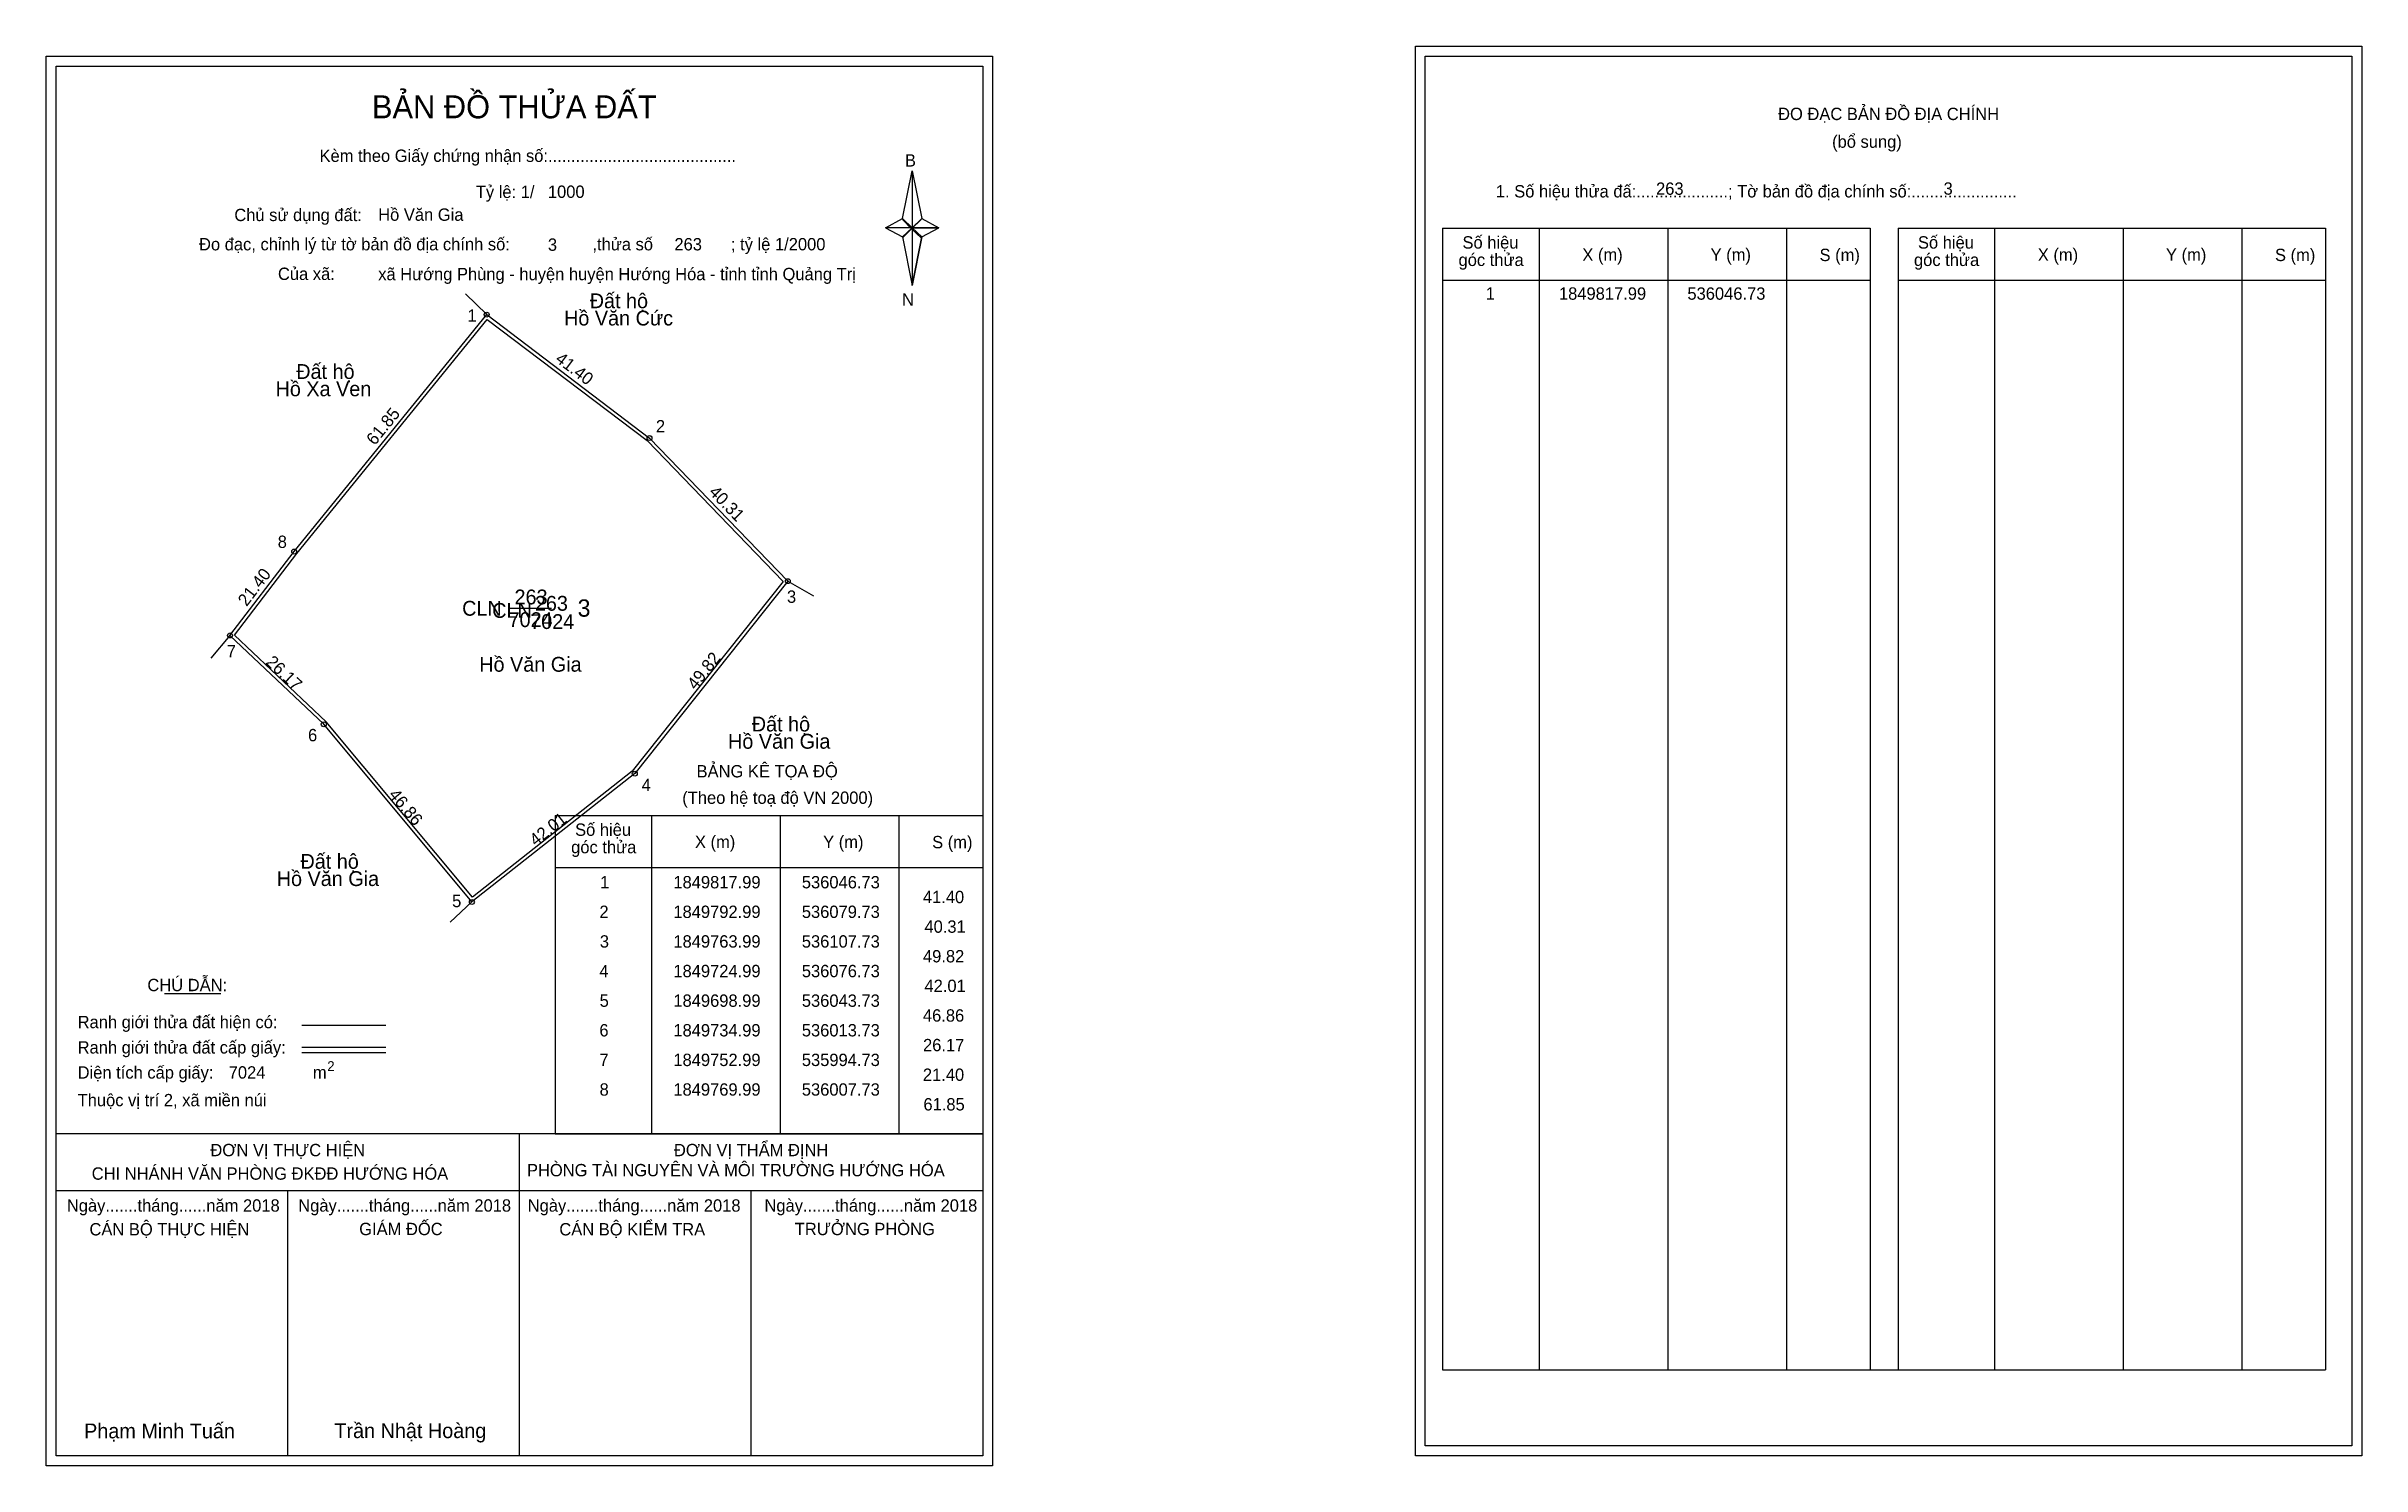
# Model space of a CAD drawing. Extents: x 535958 to 536427, y 1849585 to 1849872.
import ezdxf

# ---------------------------------------------------------------- set-up
doc = ezdxf.new("R2010")
doc.units = 0
for name, color, linetype in [('Level 1', 7, 'Continuous'), ('Level 10', 7, 'Continuous'), ('Level 11', 7, 'Continuous'), ('Level 13', 7, 'Continuous'), ('Level 2', 7, 'Continuous'), ('Level 27', 7, 'Continuous'), ('Level 3', 7, 'Continuous'), ('Level 36', 7, 'Continuous'), ('Level 4', 7, 'Continuous'), ('Level 49', 7, 'Continuous'), ('Level 5', 7, 'Continuous'), ('Level 53', 7, 'Continuous'), ('Level 55', 7, 'Continuous'), ('Level 6', 7, 'Continuous'), ('Level 63', 7, 'Continuous'), ('Level 7', 7, 'Continuous'), ('Level 9', 7, 'Continuous')]:
    doc.layers.add(name, color=color, linetype=linetype)

msp = doc.modelspace()

# ---------------------------------------------------------------- linework, layer by layer
at = {"layer": 'Level 1'}
for p, q in [((536236.85, 1849870.35), (536236.85, 1849870.35)), ((535959.53, 1849868.35), (535959.53, 1849868.35)), ((536130.95, 1849837.47), (536132.92, 1849847.11)), ((536132.92, 1849847.11), (536132.92, 1849835.59)), ((536132.92, 1849847.11), (536134.88, 1849837.47)), ((536127.5, 1849835.59), (536130.95, 1849837.47)), ((536130.95, 1849837.47), (536132.92, 1849835.59)), ((536132.77, 1849835.37), (536130.95, 1849837.25)), ((536134.74, 1849837.25), (536132.77, 1849835.37)), ((536132.77, 1849835.37), (536134.74, 1849837.25)), ((536134.88, 1849837.47), (536132.92, 1849835.59)), ((536132.92, 1849835.59), (536130.95, 1849833.75)), ((536132.77, 1849835.37), (536130.95, 1849833.53)), ((536130.95, 1849833.53), (536132.77, 1849835.37)), ((536130.95, 1849833.75), (536132.92, 1849823.89)), ((536134.74, 1849833.53), (536132.77, 1849835.37)), ((536132.92, 1849835.59), (536132.92, 1849823.89)), ((536132.92, 1849835.59), (536138.33, 1849835.59)), ((536132.92, 1849835.59), (536134.88, 1849833.75)), ((536134.88, 1849833.75), (536132.92, 1849823.89)), ((536134.88, 1849833.75), (536138.33, 1849835.59)), ((536240.38, 1849835.5), (536326.98, 1849835.5)), ((536259.97, 1849604.23), (536259.97, 1849835.5)), ((536286.04, 1849604.23), (536286.04, 1849835.5)), ((536310.02, 1849835.5), (536310.02, 1849604.23)), ((536326.98, 1849835.5), (536326.98, 1849604.23)), ((536332.64, 1849835.5), (536419.24, 1849835.5)), ((536352.23, 1849604.23), (536352.23, 1849835.5)), ((536378.3, 1849604.23), (536378.3, 1849835.5)), ((536402.27, 1849835.5), (536402.27, 1849604.23)), ((536419.24, 1849835.5), (536419.24, 1849604.23)), ((536240.38, 1849824.97), (536326.98, 1849824.97)), ((536332.64, 1849824.97), (536419.24, 1849824.97)), ((536060.62, 1849716.53), (536147.22, 1849716.53)), ((536080.21, 1849652), (536080.21, 1849716.53)), ((536106.28, 1849652), (536106.28, 1849716.53)), ((536130.25, 1849716.53), (536130.25, 1849652)), ((536060.62, 1849706), (536147.22, 1849706)), ((535981.44, 1849680.42), (535992.85, 1849680.42)), ((536009.31, 1849674.01), (536026.32, 1849674.01)), ((536009.31, 1849669.57), (536026.32, 1849669.57)), ((536009.31, 1849668.47), (536026.32, 1849668.47)), ((536066.35, 1849652), (535959.52, 1849652)), ((536147.22, 1849652), (536042.38, 1849652)), ((536053.37, 1849586.78), (536053.37, 1849652)), ((536060.62, 1849652), (536147.22, 1849652)), ((536147.22, 1849640.45), (535959.52, 1849640.45)), ((536006.45, 1849586.78), (536006.45, 1849640.45)), ((536100.3, 1849586.78), (536100.3, 1849640.45)), ((536240.38, 1849604.23), (536419.24, 1849604.23)), ((536424.55, 1849588.78), (536424.55, 1849588.78)), ((536147.22, 1849586.78), (536147.22, 1849586.78))]:
    msp.add_line(p, q, dxfattribs=at)
for points in [[(536130.95, 1849837.47), (536132.92, 1849847.11), (536132.92, 1849835.59)], [(536132.92, 1849835.59), (536134.88, 1849837.47), (536138.33, 1849835.59)], [(536127.5, 1849835.59), (536130.95, 1849833.75), (536132.92, 1849835.59)], [(536132.92, 1849835.59), (536132.92, 1849823.89), (536134.88, 1849833.75)]]:
    msp.add_lwpolyline(points, close=True, dxfattribs=at)
at = {"layer": 'Level 10'}
for points in [[(536046.73, 1849817.99), (536079.73, 1849792.99), (536107.73, 1849763.99), (536076.73, 1849724.99), (536043.73, 1849698.99), (536013.73, 1849734.99), (535994.73, 1849752.99), (536007.73, 1849769.99)], [(536046.85, 1849817.02), (536079.26, 1849792.46), (536106.8, 1849763.95), (536076.23, 1849725.49), (536043.83, 1849699.96), (536014.24, 1849735.47), (535995.67, 1849753.07), (536008.28, 1849769.56)]]:
    msp.add_lwpolyline(points, close=True, dxfattribs=at)
at = {"layer": 'Level 11'}
for centre in [(536046.73, 1849817.99), (536046.73, 1849817.99), (536079.73, 1849792.99), (536007.73, 1849769.99), (536107.73, 1849763.99), (535994.73, 1849752.99), (536013.73, 1849734.99), (536076.73, 1849724.99), (536043.73, 1849698.99)]:
    msp.add_circle(centre, 0.5, dxfattribs=at)
at = {"layer": 'Level 27'}
for p, q in [((536046.73, 1849817.99), (536042.45, 1849822.2)), ((536107.73, 1849763.99), (536112.93, 1849760.99)), ((535994.73, 1849752.99), (535990.87, 1849748.4)), ((536043.73, 1849698.99), (536039.33, 1849694.91))]:
    msp.add_line(p, q, dxfattribs=at)
at = {"layer": 'Level 3'}
for p, q in [((536240.38, 1849835.5), (536240.38, 1849604.23)), ((536332.64, 1849835.5), (536332.64, 1849604.23)), ((536060.62, 1849716.53), (536060.62, 1849652))]:
    msp.add_line(p, q, dxfattribs=at)
at = {"layer": 'Level 63'}
for points in [[(535957.52, 1849870.35), (536149.22, 1849870.35), (536149.22, 1849584.78), (535957.52, 1849584.78)], [(536234.85, 1849872.35), (536426.55, 1849872.35), (536426.55, 1849586.78), (536234.85, 1849586.78)], [(536236.85, 1849870.35), (536424.55, 1849870.35), (536424.55, 1849588.78), (536236.85, 1849588.78)], [(535959.52, 1849868.35), (536147.22, 1849868.35), (536147.22, 1849586.78), (535959.52, 1849586.78)]]:
    msp.add_lwpolyline(points, close=True, dxfattribs=at)
at = {"layer": 'Level 9'}
msp.add_line((536051.15, 1849758.49), (536059.88, 1849758.49), dxfattribs=at)

# ---------------------------------------------------------------- texts
at = {"layer": 'Level 1'}
for s, height, p in [('BẢN ĐỒ THỬA ĐẤT', 4.6657, (536023.49, 1849857.76)), ('ĐO ĐẠC BẢN ĐỒ ĐỊA CHÍNH', 2.5, (536308.33, 1849857.41)), ('Kèm theo Giấy chứng nhận số:.........................................', 2.5, (536012.87, 1849848.93)), ('B', 2.5, (536131.46, 1849847.99)), ('(bổ sung)', 2.5, (536319.27, 1849851.79)), ('1. Số hiệu thửa đấ:....................; Tờ bản đồ địa chính số:.......................', 2.5, (536251.16, 1849841.73)), ('Chủ sử dụng đất:', 2.5, (535995.61, 1849836.94)), ('Đo đạc, chỉnh lý từ tờ bản đồ địa chính số:                  ,thửa số                 ; tỷ lệ 1/2000', 2.5, (535988.46, 1849831.01)), ('Số hiệu', 2.5, (536244.4, 1849831.37)), ('X (m)', 2.5, (536268.68, 1849828.89)), ('Y (m)', 2.5, (536294.66, 1849828.89)), ('S (m)', 2.5, (536316.73, 1849828.84)), ('Số hiệu', 2.5, (536336.66, 1849831.37)), ('X (m)', 2.5, (536360.94, 1849828.89)), ('Y (m)', 2.5, (536386.91, 1849828.89)), ('S (m)', 2.5, (536408.99, 1849828.84)), ('Của xã:', 2.5, (536004.45, 1849825.01)), ('góc thửa', 2.5, (536243.6, 1849827.84)), ('góc thửa', 2.5, (536335.86, 1849827.84)), ('N', 2.5, (536130.86, 1849819.82)), ('BẢNG KÊ TỌA ĐỘ', 2.5, (536089.25, 1849724.23)), ('(Theo hệ toạ độ VN 2000)', 2.5, (536086.35, 1849718.87)), ('Số hiệu', 2.5, (536064.64, 1849712.39)), ('góc thửa', 2.5, (536063.84, 1849708.86)), ('X (m)', 2.5, (536088.92, 1849709.92)), ('Y (m)', 2.5, (536114.89, 1849709.92)), ('S (m)', 2.5, (536136.97, 1849709.87)), ('CHÚ DẪN:', 2.5, (535978, 1849680.92)), ('Ranh giới thửa đất hiện có:', 2.5, (535963.87, 1849673.42)), ('Ranh giới thửa đất cấp giấy:', 2.5, (535963.87, 1849668.28)), ('Diện tích cấp giấy:', 2.5, (535963.87, 1849663.2)), ('m', 2.5, (536011.53, 1849663.22)), ('2', 2, (536014.43, 1849664.73)), ('Thuộc vị trí 2, xã miền núi', 2.5, (535963.87, 1849657.6)), ('ĐƠN VỊ THỰC HIỆN', 2.5, (535990.76, 1849647.48)), ('ĐƠN VỊ THẨM ĐỊNH', 2.5, (536084.66, 1849647.48)), ('CHI NHÁNH VĂN PHÒNG ĐKĐĐ HƯỚNG HÓA', 2.5, (535966.72, 1849642.72)), ('PHÒNG TÀI NGUYÊN VÀ MÔI TRƯỜNG HƯỚNG HÓA', 2.5, (536054.89, 1849643.41)), ('Ngày.......tháng......năm 2018', 2.5, (535961.69, 1849636.25)), ('CÁN BỘ THỰC HIỆN', 2.5, (535966.27, 1849631.43)), ('Ngày.......tháng......năm 2018', 2.5, (536008.56, 1849636.25)), ('GIÁM ĐỐC', 2.5, (536020.91, 1849631.49)), ('Ngày.......tháng......năm 2018', 2.5, (536055.04, 1849636.25)), ('CÁN BỘ KIỂM TRA', 2.5, (536061.45, 1849631.43)), ('Ngày.......tháng......năm 2018', 2.5, (536103, 1849636.25)), ('TRƯỞNG PHÒNG', 2.5, (536109.14, 1849631.49)), ('Phạm Minh Tuấn', 3, (535965.18, 1849590.32)), ('Trần Nhật Hoàng', 3, (536015.88, 1849590.37))]:
    msp.add_text(s, height=height, dxfattribs=at).set_placement(p)
at = {"layer": 'Level 11'}
msp.add_text('Tỷ lệ: 1/', height=2.5, dxfattribs=at).set_placement((536044.53, 1849841.62))
at = {"layer": 'Level 13'}
for s, p in [('263', (536052.37, 1849759.29)), ('CLN', (536041.76, 1849756.99)), ('7024', (536051.16, 1849754.69))]:
    msp.add_text(s, height=3, dxfattribs=at).set_placement(p)
at = {"layer": 'Level 2'}
msp.add_text('Hồ Văn Gia', height=3, dxfattribs=at).set_placement((536045.22, 1849745.64))
at = {"layer": 'Level 3'}
msp.add_text('CLN', height=3, dxfattribs=at).set_placement((536047.85, 1849756.56))
at = {"layer": 'Level 36'}
for s, p in [('Đất hộ', (536067.6, 1849819.29)), ('Hồ Văn Cức', (536062.4, 1849815.79)), ('Đất hộ', (536008.15, 1849804.96)), ('Hồ Xa Ven', (536003.96, 1849801.46)), ('Hồ Văn Gia', (536095.62, 1849730.04)), ('Đất hộ', (536100.43, 1849733.54)), ('Hồ Văn Gia', (536004.2, 1849702.22)), ('Đất hộ', (536009.01, 1849705.72))]:
    msp.add_text(s, height=3, dxfattribs=at).set_placement(p)
at = {"layer": 'Level 4'}
msp.add_text('263', height=3, dxfattribs=at).set_placement((536056.49, 1849758))
at = {"layer": 'Level 49'}
for s, rotation, p in [('41.40', 322.8533, (536060.45, 1849808.6)), ('61.85', 50.9061, (536024.07, 1849791.36)), ('40.31', 313.9949, (536091.58, 1849781.87)), ('21.40', 52.5946, (535998.11, 1849758.73)), ('26.17', 316.5482, (536001.82, 1849747.37)), ('49.82', 51.5198, (536089.07, 1849741.8)), ('46.86', 309.8056, (536026.73, 1849720.64)), ('42.01', 38.2338, (536056.65, 1849710.19))]:
    msp.add_text(s, height=2.5, rotation=rotation, dxfattribs=at).set_placement(p)
at = {"layer": 'Level 5'}
msp.add_text('7024', height=3, dxfattribs=at).set_placement((536055.54, 1849754.3))
at = {"layer": 'Level 53'}
for s, p in [('1', (536249.1, 1849821.01)), ('1849817.99', (536263.94, 1849821.01)), ('536046.73', (536289.96, 1849821.01)), ('1', (536069.72, 1849701.75)), ('1849817.99', (536084.55, 1849701.75)), ('536046.73', (536110.57, 1849701.75)), ('41.40', (536135.09, 1849698.75)), ('2', (536069.57, 1849695.75)), ('1849792.99', (536084.55, 1849695.75)), ('536079.73', (536110.57, 1849695.75)), ('3', (536069.65, 1849689.75)), ('1849763.99', (536084.55, 1849689.75)), ('536107.73', (536110.57, 1849689.75)), ('40.31', (536135.41, 1849692.75)), ('4', (536069.56, 1849683.75)), ('1849724.99', (536084.55, 1849683.75)), ('536076.73', (536110.57, 1849683.75)), ('49.82', (536135.11, 1849686.75)), ('42.01', (536135.41, 1849680.75)), ('5', (536069.61, 1849677.75)), ('1849698.99', (536084.55, 1849677.75)), ('536043.73', (536110.57, 1849677.75)), ('46.86', (536135.1, 1849674.75)), ('6', (536069.56, 1849671.75)), ('1849734.99', (536084.55, 1849671.75)), ('536013.73', (536110.57, 1849671.75)), ('7', (536069.57, 1849665.75)), ('1849752.99', (536084.55, 1849665.75)), ('535994.73', (536110.57, 1849665.75)), ('26.17', (536135.12, 1849668.75)), ('21.40', (536135.09, 1849662.75)), ('8', (536069.6, 1849659.75)), ('1849769.99', (536084.55, 1849659.75)), ('536007.73', (536110.57, 1849659.75)), ('61.85', (536135.2, 1849656.75))]:
    msp.add_text(s, height=2.5, dxfattribs=at).set_placement(p)
at = {"layer": 'Level 55'}
for s, height, p in [('1', 0.4, (536046.62, 1849817.99)), ('0', 0.11, (536046.69, 1849817.88)), ('0', 0.11, (536046.69, 1849817.88)), ('0', 0.11, (536046.69, 1849817.88)), ('2', 0.4, (536079.59, 1849792.99)), ('0', 0.11, (536079.69, 1849792.88)), ('8', 0.4, (536007.6, 1849769.99)), ('0', 0.11, (536007.69, 1849769.88)), ('0', 0.11, (536007.69, 1849769.88)), ('3', 0.4, (536107.61, 1849763.99)), ('0', 0.11, (536107.69, 1849763.88)), ('0', 0.11, (536107.69, 1849763.88)), ('7', 0.4, (535994.6, 1849752.99)), ('0', 0.11, (535994.69, 1849752.88)), ('0', 0.11, (535994.69, 1849752.88)), ('0', 0.11, (535994.69, 1849752.88)), ('0', 0.11, (535994.69, 1849752.88)), ('6', 0.4, (536013.59, 1849734.99)), ('0', 0.11, (536013.69, 1849734.88)), ('0', 0.11, (536013.69, 1849734.88)), ('4', 0.4, (536076.59, 1849724.99)), ('0', 0.11, (536076.69, 1849724.88)), ('5', 0.4, (536043.6, 1849698.99)), ('0', 0.11, (536043.69, 1849698.88)), ('0', 0.11, (536043.69, 1849698.88)), ('0', 0.11, (536043.69, 1849698.88))]:
    msp.add_text(s, height=height, dxfattribs=at).set_placement(p)
at = {"layer": 'Level 6'}
for s, p in [('1000', (536059.13, 1849841.64)), ('263', (536283.61, 1849842.27)), ('3', (536341.85, 1849842.29)), ('Hồ Văn Gia', (536024.75, 1849837)), ('3', (536059.13, 1849830.92)), ('263', (536084.76, 1849831)), ('xã Hướng Phùng - huyện huyện Hướng Hóa - tỉnh tỉnh Quảng Trị', (536024.76, 1849824.96)), ('7024', (535994.47, 1849663.21))]:
    msp.add_text(s, height=2.5, dxfattribs=at).set_placement(p)
at = {"layer": 'Level 7'}
msp.add_text('3', height=3.5, dxfattribs=at).set_placement((536065.15, 1849756.79))
at = {"layer": 'Level 9'}
for s, p in [('1', (536042.84, 1849816.56)), ('2', (536081.01, 1849794.13)), ('8', (536004.4, 1849770.72)), ('3', (536107.56, 1849759.6)), ('7', (535994.07, 1849748.55)), ('6', (536010.54, 1849731.55)), ('4', (536078.13, 1849721.47)), ('5', (536039.73, 1849697.94))]:
    msp.add_text(s, height=2.5, dxfattribs=at).set_placement(p)

doc.saveas('drawing.dxf')
